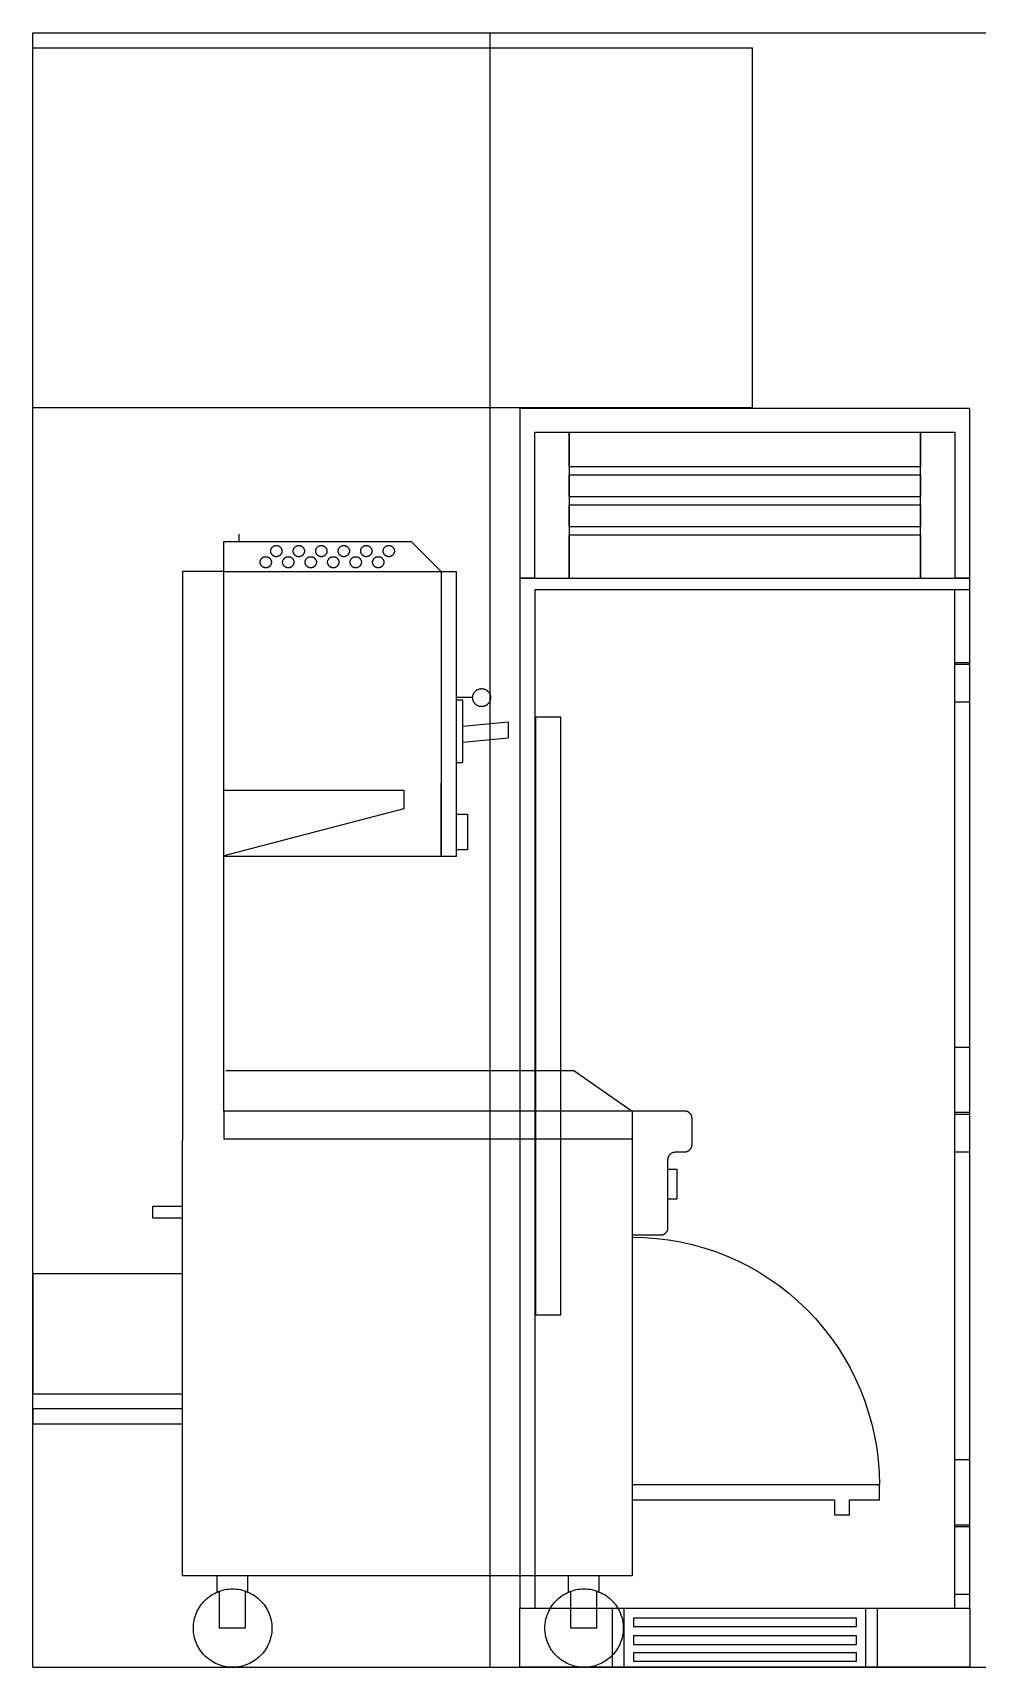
# Model space of a CAD drawing. Header units: inches. Extents: x -538 to 484, y -32 to 459.
# Drawn here: x -243.5 to -180.5, y 200 to 309 of the extents above; entities that cross this region are included whole.
import ezdxf

# ---------------------------------------------------------------- set-up
doc = ezdxf.new("R2010")
doc.units = ezdxf.units.IN
doc.header["$MEASUREMENT"] = 0
for name, color, linetype, lineweight, true_color in [('Clearances ... Hatches', 2, 'Continuous', 25, 0xffff00), ('Equipment ... Freezer', 1, 'Continuous', 25, 0xff0000), ('Equipment ... Range', 1, 'Continuous', 25, 0xff0000), ('hood', 3, 'Continuous', 25, 0x00ff00), ('Room ... Walls', 4, 'Continuous', 25, 0x00ffff)]:
    doc.layers.add(name, color=color, linetype=linetype, lineweight=lineweight, true_color=true_color)

msp = doc.modelspace()

# ---------------------------------------------------------------- linework, layer by layer
at = {"layer": 'Clearances ... Hatches'}
for points in [[(-203.53, 228.69), (-202.71, 228.67), (-201.9, 228.6), (-201.1, 228.5), (-200.3, 228.37), (-199.51, 228.19), (-198.73, 227.97), (-197.97, 227.72), (-197.22, 227.43), (-196.48, 227.1), (-195.76, 226.74), (-195.06, 226.34), (-194.38, 225.91), (-193.72, 225.45), (-193.08, 224.95), (-192.46, 224.42), (-191.87, 223.85), (-191.3, 223.26), (-190.77, 222.64), (-190.27, 222), (-189.81, 221.34), (-189.37, 220.66), (-188.98, 219.96), (-188.62, 219.24), (-188.29, 218.5), (-188, 217.75), (-187.75, 216.98), (-187.53, 216.21), (-187.35, 215.42), (-187.21, 214.62), (-187.11, 213.82), (-187.05, 213), (-187.03, 212.19)], [(-203.52, 211.17), (-190.02, 211.17), (-190.02, 210.17), (-189.02, 210.17), (-189.02, 211.17), (-187.02, 211.17), (-187.02, 212.17), (-203.52, 212.17)]]:
    msp.add_lwpolyline(points, dxfattribs=at)
at = {"layer": 'Equipment ... Freezer'}
for p, q in [((-211, 283.94), (-211, 272.62)), ((-181, 283.94), (-211, 283.94)), ((-181, 272.62), (-181, 283.94)), ((-210, 272.62), (-210, 282.37)), ((-210, 282.37), (-207.71, 282.37)), ((-207.71, 282.37), (-207.71, 272.62)), ((-207.71, 280.07), (-207.71, 282.37)), ((-207.71, 282.37), (-184.29, 282.37)), ((-184.29, 272.62), (-184.29, 282.37)), ((-184.29, 282.37), (-182, 282.37)), ((-184.29, 282.37), (-184.29, 280.07)), ((-182, 282.37), (-182, 272.62)), ((-207.71, 280.07), (-184.29, 280.07)), ((-207.71, 278.07), (-207.71, 279.52)), ((-207.71, 279.52), (-184.29, 279.52)), ((-184.29, 279.52), (-184.29, 278.07)), ((-207.71, 278.07), (-184.29, 278.07)), ((-207.71, 276.07), (-207.71, 277.52)), ((-207.71, 277.52), (-184.29, 277.52)), ((-184.29, 277.52), (-184.29, 276.07)), ((-207.71, 276.07), (-184.29, 276.07)), ((-207.71, 272.62), (-207.71, 275.52)), ((-207.71, 275.52), (-184.29, 275.52)), ((-184.29, 275.52), (-184.29, 272.62)), ((-210, 272.62), (-211, 272.62)), ((-211, 272.62), (-211, 203.94)), ((-211, 272.62), (-210, 272.62)), ((-210, 272.62), (-207.71, 272.62)), ((-207.71, 272.62), (-184.29, 272.62)), ((-184.29, 272.62), (-182, 272.62)), ((-181, 272.62), (-182, 272.62)), ((-182, 272.62), (-181, 272.62)), ((-181, 271.84), (-181, 272.62)), ((-182, 271.84), (-210, 271.84)), ((-210, 271.84), (-210, 203.94)), ((-182, 203.94), (-182, 271.84)), ((-181, 271.84), (-182, 271.84)), ((-181, 267.01), (-181, 271.84)), ((-182, 267.01), (-181, 267.01)), ((-181, 266.86), (-182, 266.86)), ((-181, 266.86), (-181, 267.01)), ((-181, 264.38), (-181, 266.86)), ((-182, 264.38), (-181, 264.38)), ((-181, 241.34), (-181, 264.38)), ((-209.97, 263.39), (-209.97, 223.49)), ((-209.97, 263.39), (-208.28, 263.39)), ((-208.28, 223.49), (-208.28, 263.39)), ((-181, 241.34), (-182, 241.34)), ((-181, 237.01), (-181, 241.34)), ((-182, 237.01), (-181, 237.01)), ((-181, 236.86), (-182, 236.86)), ((-181, 236.86), (-181, 237.01)), ((-181, 234.38), (-181, 236.86)), ((-182, 234.38), (-181, 234.38)), ((-181, 213.84), (-181, 234.38)), ((-208.28, 223.49), (-209.97, 223.49)), ((-181, 213.84), (-182, 213.84)), ((-181, 209.51), (-181, 213.84)), ((-182, 209.51), (-181, 209.51)), ((-181, 209.36), (-182, 209.36)), ((-181, 209.36), (-181, 209.51)), ((-181, 204.88), (-181, 209.36)), ((-211, 203.94), (-210, 203.94)), ((-211, 200), (-211, 203.94)), ((-210, 203.94), (-182, 203.94)), ((-204.83, 200), (-204.83, 203.94)), ((-204.07, 203.94), (-204.07, 200)), ((-187.93, 200), (-187.93, 203.94)), ((-187.17, 203.94), (-187.17, 200)), ((-182, 204.88), (-181, 204.88)), ((-182, 203.94), (-181, 203.94)), ((-181, 203.94), (-181, 204.88)), ((-181, 203.94), (-181, 200)), ((-203.44, 203.28), (-203.44, 202.72)), ((-188.56, 203.28), (-203.44, 203.28)), ((-188.56, 202.72), (-188.56, 203.28)), ((-203.44, 202.72), (-188.56, 202.72)), ((-203.44, 202.09), (-203.44, 201.53)), ((-188.56, 202.09), (-203.44, 202.09)), ((-188.56, 201.53), (-188.56, 202.09)), ((-203.44, 201.53), (-188.56, 201.53)), ((-203.44, 200.97), (-203.44, 200.41)), ((-188.56, 200.97), (-203.44, 200.97)), ((-188.56, 200.41), (-188.56, 200.97)), ((-204.83, 200), (-211, 200)), ((-204.07, 200), (-204.83, 200)), ((-187.93, 200), (-204.07, 200)), ((-203.44, 200.41), (-188.56, 200.41)), ((-187.17, 200), (-187.93, 200)), ((-181, 200), (-187.17, 200))]:
    msp.add_line(p, q, dxfattribs=at)
at = {"layer": 'Equipment ... Range'}
for points in [[(-230.75, 273.07), (-215.25, 273.07), (-215.25, 254.07), (-230.75, 254.07), (-230.75, 275.07), (-218.25, 275.07), (-216.25, 273.07), (-216.25, 254.07), (-216.25, 258.96)], [(-229.75, 275.57), (-229.75, 275.07)], [(-230.75, 237.09), (-230.75, 273.07), (-233.5, 273.07), (-233.5, 235.13)], [(-214.16, 264.66), (-215.25, 264.66)], [(-215.25, 260.33), (-214.82, 260.33), (-214.82, 264.49), (-215.25, 264.49)], [(-214.82, 262.76), (-211.79, 263.04), (-211.79, 261.95), (-214.82, 261.67)], [(-230.75, 258.5), (-218.75, 258.5), (-218.75, 257.25), (-230.75, 254.12)], [(-215.25, 256.88), (-214.5, 256.88), (-214.5, 254.52), (-215.25, 254.52)], [(-230.62, 239.8), (-207.4, 239.8), (-203.53, 237.09)], [(-203.52, 237.09), (-203.52, 206.1), (-233.5, 206.1), (-233.5, 235.14)], [(-203.52, 228.83), (-201.63, 228.83), (-201.6, 228.83), (-201.57, 228.83), (-201.55, 228.83), (-201.52, 228.84), (-201.5, 228.84), (-201.48, 228.85), (-201.45, 228.86), (-201.43, 228.86), (-201.41, 228.87), (-201.39, 228.89), (-201.37, 228.9), (-201.35, 228.91), (-201.33, 228.92), (-201.31, 228.94), (-201.29, 228.95), (-201.27, 228.97), (-201.25, 228.99), (-201.24, 229.01), (-201.22, 229.03), (-201.21, 229.05), (-201.2, 229.07), (-201.19, 229.09), (-201.17, 229.11), (-201.16, 229.13), (-201.16, 229.15), (-201.15, 229.18), (-201.14, 229.2), (-201.14, 229.22), (-201.13, 229.25), (-201.13, 229.27), (-201.13, 229.3), (-201.13, 229.33), (-201.13, 233.87), (-201.12, 233.89), (-201.12, 233.92), (-201.12, 233.94), (-201.12, 233.97), (-201.11, 233.99), (-201.1, 234.01), (-201.1, 234.04), (-201.09, 234.06), (-201.08, 234.08), (-201.07, 234.1), (-201.05, 234.12), (-201.04, 234.14), (-201.03, 234.16), (-201.01, 234.18), (-201, 234.2), (-200.98, 234.22), (-200.96, 234.24), (-200.94, 234.25), (-200.92, 234.27), (-200.9, 234.28), (-200.88, 234.3), (-200.86, 234.31), (-200.84, 234.32), (-200.82, 234.33), (-200.79, 234.34), (-200.77, 234.35), (-200.75, 234.35), (-200.72, 234.36), (-200.7, 234.36), (-200.67, 234.36), (-200.65, 234.37), (-200.63, 234.37), (-200.02, 234.37), (-200, 234.37), (-199.97, 234.37), (-199.95, 234.37), (-199.93, 234.38), (-199.9, 234.38), (-199.88, 234.39), (-199.85, 234.4), (-199.83, 234.41), (-199.81, 234.42), (-199.79, 234.43), (-199.77, 234.44), (-199.75, 234.45), (-199.73, 234.47), (-199.71, 234.48), (-199.69, 234.5), (-199.67, 234.51), (-199.65, 234.53), (-199.64, 234.55), (-199.62, 234.57), (-199.61, 234.59), (-199.59, 234.61), (-199.58, 234.63), (-199.57, 234.65), (-199.56, 234.68), (-199.55, 234.7), (-199.55, 234.72), (-199.54, 234.75), (-199.53, 234.77), (-199.53, 234.79), (-199.53, 234.82), (-199.52, 234.84), (-199.52, 234.87), (-199.52, 236.59), (-199.52, 236.62), (-199.53, 236.64), (-199.53, 236.67), (-199.53, 236.69), (-199.54, 236.72), (-199.55, 236.74), (-199.55, 236.76), (-199.56, 236.78), (-199.57, 236.81), (-199.58, 236.83), (-199.59, 236.85), (-199.61, 236.87), (-199.62, 236.89), (-199.64, 236.91), (-199.65, 236.93), (-199.67, 236.95), (-199.69, 236.96), (-199.71, 236.98), (-199.73, 237), (-199.75, 237.01), (-199.77, 237.02), (-199.79, 237.03), (-199.81, 237.05), (-199.83, 237.06), (-199.85, 237.06), (-199.88, 237.07), (-199.9, 237.08), (-199.93, 237.08), (-199.95, 237.09), (-199.97, 237.09), (-200, 237.09), (-200.02, 237.09), (-230.75, 237.09), (-230.75, 235.24), (-203.52, 235.24)], [(-201.13, 233.22), (-200.54, 233.22)], [(-200.54, 233.22), (-200.54, 231.22)], [(-200.54, 231.22), (-201.13, 231.22)], [(-233.5, 230.72), (-235.5, 230.72), (-235.5, 229.97), (-233.5, 229.97)], [(-233.5, 226.23), (-243.5, 226.23), (-243.5, 218.23), (-233.5, 218.23)], [(-233.5, 217.23), (-243.5, 217.23), (-243.5, 216.23), (-233.5, 216.23)], [(-229.18, 206.1), (-229.18, 205.04), (-229.33, 205.04), (-229.33, 202.6), (-231.05, 202.6), (-231.05, 205.04), (-231.2, 205.04), (-231.2, 206.1)], [(-205.74, 206.1), (-205.74, 205.04), (-205.89, 205.04), (-205.89, 202.6), (-207.61, 202.6), (-207.61, 205.04), (-207.76, 205.04), (-207.76, 206.1)]]:
    msp.add_lwpolyline(points, dxfattribs=at)
for points in [[(-227.62, 274.43), (-227.62, 274.45), (-227.62, 274.47), (-227.62, 274.49), (-227.62, 274.51), (-227.61, 274.53), (-227.61, 274.54), (-227.6, 274.56), (-227.59, 274.58), (-227.59, 274.6), (-227.58, 274.61), (-227.57, 274.63), (-227.56, 274.64), (-227.55, 274.66), (-227.54, 274.67), (-227.53, 274.68), (-227.51, 274.7), (-227.5, 274.71), (-227.49, 274.72), (-227.47, 274.73), (-227.46, 274.74), (-227.44, 274.75), (-227.43, 274.76), (-227.41, 274.77), (-227.4, 274.78), (-227.38, 274.78), (-227.36, 274.79), (-227.34, 274.8), (-227.33, 274.8), (-227.31, 274.8), (-227.29, 274.81), (-227.27, 274.81), (-227.25, 274.81), (-227.23, 274.81), (-227.21, 274.81), (-227.19, 274.8), (-227.18, 274.8), (-227.16, 274.8), (-227.14, 274.79), (-227.12, 274.78), (-227.11, 274.78), (-227.09, 274.77), (-227.07, 274.76), (-227.06, 274.75), (-227.04, 274.74), (-227.03, 274.73), (-227.01, 274.72), (-227, 274.71), (-226.99, 274.7), (-226.97, 274.68), (-226.96, 274.67), (-226.95, 274.66), (-226.94, 274.64), (-226.93, 274.63), (-226.92, 274.61), (-226.91, 274.6), (-226.91, 274.58), (-226.9, 274.56), (-226.89, 274.54), (-226.89, 274.53), (-226.88, 274.51), (-226.88, 274.49), (-226.88, 274.47), (-226.88, 274.45), (-226.88, 274.43), (-226.88, 274.41), (-226.88, 274.4), (-226.88, 274.38), (-226.88, 274.36), (-226.89, 274.34), (-226.89, 274.32), (-226.9, 274.31), (-226.91, 274.29), (-226.91, 274.27), (-226.92, 274.26), (-226.93, 274.24), (-226.94, 274.23), (-226.95, 274.21), (-226.96, 274.2), (-226.97, 274.18), (-226.99, 274.17), (-227, 274.16), (-227.01, 274.15), (-227.03, 274.14), (-227.04, 274.12), (-227.06, 274.12), (-227.07, 274.11), (-227.09, 274.1), (-227.11, 274.09), (-227.12, 274.08), (-227.14, 274.08), (-227.16, 274.07), (-227.18, 274.07), (-227.19, 274.07), (-227.21, 274.06), (-227.23, 274.06), (-227.25, 274.06), (-227.27, 274.06), (-227.29, 274.06), (-227.31, 274.07), (-227.33, 274.07), (-227.34, 274.07), (-227.36, 274.08), (-227.38, 274.08), (-227.4, 274.09), (-227.41, 274.1), (-227.43, 274.11), (-227.44, 274.12), (-227.46, 274.12), (-227.47, 274.14), (-227.49, 274.15), (-227.5, 274.16), (-227.51, 274.17), (-227.53, 274.18), (-227.54, 274.2), (-227.55, 274.21), (-227.56, 274.23), (-227.57, 274.24), (-227.58, 274.26), (-227.59, 274.27), (-227.59, 274.29), (-227.6, 274.31), (-227.61, 274.32), (-227.61, 274.34), (-227.62, 274.36), (-227.62, 274.38), (-227.62, 274.4), (-227.62, 274.41)], [(-226.12, 274.43), (-226.12, 274.45), (-226.12, 274.47), (-226.12, 274.49), (-226.12, 274.51), (-226.11, 274.53), (-226.11, 274.54), (-226.1, 274.56), (-226.09, 274.58), (-226.09, 274.6), (-226.08, 274.61), (-226.07, 274.63), (-226.06, 274.64), (-226.05, 274.66), (-226.04, 274.67), (-226.03, 274.68), (-226.01, 274.7), (-226, 274.71), (-225.99, 274.72), (-225.97, 274.73), (-225.96, 274.74), (-225.94, 274.75), (-225.93, 274.76), (-225.91, 274.77), (-225.9, 274.78), (-225.88, 274.78), (-225.86, 274.79), (-225.84, 274.8), (-225.83, 274.8), (-225.81, 274.8), (-225.79, 274.81), (-225.77, 274.81), (-225.75, 274.81), (-225.73, 274.81), (-225.71, 274.81), (-225.69, 274.8), (-225.68, 274.8), (-225.66, 274.8), (-225.64, 274.79), (-225.62, 274.78), (-225.61, 274.78), (-225.59, 274.77), (-225.57, 274.76), (-225.56, 274.75), (-225.54, 274.74), (-225.53, 274.73), (-225.51, 274.72), (-225.5, 274.71), (-225.49, 274.7), (-225.47, 274.68), (-225.46, 274.67), (-225.45, 274.66), (-225.44, 274.64), (-225.43, 274.63), (-225.42, 274.61), (-225.41, 274.6), (-225.41, 274.58), (-225.4, 274.56), (-225.39, 274.54), (-225.39, 274.53), (-225.38, 274.51), (-225.38, 274.49), (-225.38, 274.47), (-225.38, 274.45), (-225.38, 274.43), (-225.38, 274.41), (-225.38, 274.4), (-225.38, 274.38), (-225.38, 274.36), (-225.39, 274.34), (-225.39, 274.32), (-225.4, 274.31), (-225.41, 274.29), (-225.41, 274.27), (-225.42, 274.26), (-225.43, 274.24), (-225.44, 274.23), (-225.45, 274.21), (-225.46, 274.2), (-225.47, 274.18), (-225.49, 274.17), (-225.5, 274.16), (-225.51, 274.15), (-225.53, 274.14), (-225.54, 274.12), (-225.56, 274.12), (-225.57, 274.11), (-225.59, 274.1), (-225.61, 274.09), (-225.62, 274.08), (-225.64, 274.08), (-225.66, 274.07), (-225.68, 274.07), (-225.69, 274.07), (-225.71, 274.06), (-225.73, 274.06), (-225.75, 274.06), (-225.77, 274.06), (-225.79, 274.06), (-225.81, 274.07), (-225.83, 274.07), (-225.84, 274.07), (-225.86, 274.08), (-225.88, 274.08), (-225.9, 274.09), (-225.91, 274.1), (-225.93, 274.11), (-225.94, 274.12), (-225.96, 274.12), (-225.97, 274.14), (-225.99, 274.15), (-226, 274.16), (-226.01, 274.17), (-226.03, 274.18), (-226.04, 274.2), (-226.05, 274.21), (-226.06, 274.23), (-226.07, 274.24), (-226.08, 274.26), (-226.09, 274.27), (-226.09, 274.29), (-226.1, 274.31), (-226.11, 274.32), (-226.11, 274.34), (-226.12, 274.36), (-226.12, 274.38), (-226.12, 274.4), (-226.12, 274.41)], [(-224.62, 274.43), (-224.62, 274.45), (-224.62, 274.47), (-224.62, 274.49), (-224.62, 274.51), (-224.61, 274.53), (-224.61, 274.54), (-224.6, 274.56), (-224.59, 274.58), (-224.59, 274.6), (-224.58, 274.61), (-224.57, 274.63), (-224.56, 274.64), (-224.55, 274.66), (-224.54, 274.67), (-224.53, 274.68), (-224.51, 274.7), (-224.5, 274.71), (-224.49, 274.72), (-224.47, 274.73), (-224.46, 274.74), (-224.44, 274.75), (-224.43, 274.76), (-224.41, 274.77), (-224.4, 274.78), (-224.38, 274.78), (-224.36, 274.79), (-224.34, 274.8), (-224.33, 274.8), (-224.31, 274.8), (-224.29, 274.81), (-224.27, 274.81), (-224.25, 274.81), (-224.23, 274.81), (-224.21, 274.81), (-224.19, 274.8), (-224.18, 274.8), (-224.16, 274.8), (-224.14, 274.79), (-224.12, 274.78), (-224.11, 274.78), (-224.09, 274.77), (-224.07, 274.76), (-224.06, 274.75), (-224.04, 274.74), (-224.03, 274.73), (-224.01, 274.72), (-224, 274.71), (-223.99, 274.7), (-223.97, 274.68), (-223.96, 274.67), (-223.95, 274.66), (-223.94, 274.64), (-223.93, 274.63), (-223.92, 274.61), (-223.91, 274.6), (-223.91, 274.58), (-223.9, 274.56), (-223.89, 274.54), (-223.89, 274.53), (-223.88, 274.51), (-223.88, 274.49), (-223.88, 274.47), (-223.88, 274.45), (-223.88, 274.43), (-223.88, 274.41), (-223.88, 274.4), (-223.88, 274.38), (-223.88, 274.36), (-223.89, 274.34), (-223.89, 274.32), (-223.9, 274.31), (-223.91, 274.29), (-223.91, 274.27), (-223.92, 274.26), (-223.93, 274.24), (-223.94, 274.23), (-223.95, 274.21), (-223.96, 274.2), (-223.97, 274.18), (-223.99, 274.17), (-224, 274.16), (-224.01, 274.15), (-224.03, 274.14), (-224.04, 274.12), (-224.06, 274.12), (-224.07, 274.11), (-224.09, 274.1), (-224.11, 274.09), (-224.12, 274.08), (-224.14, 274.08), (-224.16, 274.07), (-224.18, 274.07), (-224.19, 274.07), (-224.21, 274.06), (-224.23, 274.06), (-224.25, 274.06), (-224.27, 274.06), (-224.29, 274.06), (-224.31, 274.07), (-224.33, 274.07), (-224.34, 274.07), (-224.36, 274.08), (-224.38, 274.08), (-224.4, 274.09), (-224.41, 274.1), (-224.43, 274.11), (-224.44, 274.12), (-224.46, 274.12), (-224.47, 274.14), (-224.49, 274.15), (-224.5, 274.16), (-224.51, 274.17), (-224.53, 274.18), (-224.54, 274.2), (-224.55, 274.21), (-224.56, 274.23), (-224.57, 274.24), (-224.58, 274.26), (-224.59, 274.27), (-224.59, 274.29), (-224.6, 274.31), (-224.61, 274.32), (-224.61, 274.34), (-224.62, 274.36), (-224.62, 274.38), (-224.62, 274.4), (-224.62, 274.41)], [(-223.12, 274.43), (-223.12, 274.45), (-223.12, 274.47), (-223.12, 274.49), (-223.12, 274.51), (-223.11, 274.53), (-223.11, 274.54), (-223.1, 274.56), (-223.09, 274.58), (-223.09, 274.6), (-223.08, 274.61), (-223.07, 274.63), (-223.06, 274.64), (-223.05, 274.66), (-223.04, 274.67), (-223.03, 274.68), (-223.01, 274.7), (-223, 274.71), (-222.99, 274.72), (-222.97, 274.73), (-222.96, 274.74), (-222.94, 274.75), (-222.93, 274.76), (-222.91, 274.77), (-222.9, 274.78), (-222.88, 274.78), (-222.86, 274.79), (-222.84, 274.8), (-222.83, 274.8), (-222.81, 274.8), (-222.79, 274.81), (-222.77, 274.81), (-222.75, 274.81), (-222.73, 274.81), (-222.71, 274.81), (-222.69, 274.8), (-222.68, 274.8), (-222.66, 274.8), (-222.64, 274.79), (-222.62, 274.78), (-222.61, 274.78), (-222.59, 274.77), (-222.57, 274.76), (-222.56, 274.75), (-222.54, 274.74), (-222.53, 274.73), (-222.51, 274.72), (-222.5, 274.71), (-222.49, 274.7), (-222.47, 274.68), (-222.46, 274.67), (-222.45, 274.66), (-222.44, 274.64), (-222.43, 274.63), (-222.42, 274.61), (-222.41, 274.6), (-222.41, 274.58), (-222.4, 274.56), (-222.39, 274.54), (-222.39, 274.53), (-222.38, 274.51), (-222.38, 274.49), (-222.38, 274.47), (-222.38, 274.45), (-222.38, 274.43), (-222.38, 274.41), (-222.38, 274.4), (-222.38, 274.38), (-222.38, 274.36), (-222.39, 274.34), (-222.39, 274.32), (-222.4, 274.31), (-222.41, 274.29), (-222.41, 274.27), (-222.42, 274.26), (-222.43, 274.24), (-222.44, 274.23), (-222.45, 274.21), (-222.46, 274.2), (-222.47, 274.18), (-222.49, 274.17), (-222.5, 274.16), (-222.51, 274.15), (-222.53, 274.14), (-222.54, 274.12), (-222.56, 274.12), (-222.57, 274.11), (-222.59, 274.1), (-222.61, 274.09), (-222.62, 274.08), (-222.64, 274.08), (-222.66, 274.07), (-222.68, 274.07), (-222.69, 274.07), (-222.71, 274.06), (-222.73, 274.06), (-222.75, 274.06), (-222.77, 274.06), (-222.79, 274.06), (-222.81, 274.07), (-222.83, 274.07), (-222.84, 274.07), (-222.86, 274.08), (-222.88, 274.08), (-222.9, 274.09), (-222.91, 274.1), (-222.93, 274.11), (-222.94, 274.12), (-222.96, 274.12), (-222.97, 274.14), (-222.99, 274.15), (-223, 274.16), (-223.01, 274.17), (-223.03, 274.18), (-223.04, 274.2), (-223.05, 274.21), (-223.06, 274.23), (-223.07, 274.24), (-223.08, 274.26), (-223.09, 274.27), (-223.09, 274.29), (-223.1, 274.31), (-223.11, 274.32), (-223.11, 274.34), (-223.12, 274.36), (-223.12, 274.38), (-223.12, 274.4), (-223.12, 274.41)], [(-221.62, 274.43), (-221.62, 274.45), (-221.62, 274.47), (-221.62, 274.49), (-221.62, 274.51), (-221.61, 274.53), (-221.61, 274.54), (-221.6, 274.56), (-221.59, 274.58), (-221.59, 274.6), (-221.58, 274.61), (-221.57, 274.63), (-221.56, 274.64), (-221.55, 274.66), (-221.54, 274.67), (-221.53, 274.68), (-221.51, 274.7), (-221.5, 274.71), (-221.49, 274.72), (-221.47, 274.73), (-221.46, 274.74), (-221.44, 274.75), (-221.43, 274.76), (-221.41, 274.77), (-221.4, 274.78), (-221.38, 274.78), (-221.36, 274.79), (-221.34, 274.8), (-221.33, 274.8), (-221.31, 274.8), (-221.29, 274.81), (-221.27, 274.81), (-221.25, 274.81), (-221.23, 274.81), (-221.21, 274.81), (-221.19, 274.8), (-221.18, 274.8), (-221.16, 274.8), (-221.14, 274.79), (-221.12, 274.78), (-221.11, 274.78), (-221.09, 274.77), (-221.07, 274.76), (-221.06, 274.75), (-221.04, 274.74), (-221.03, 274.73), (-221.01, 274.72), (-221, 274.71), (-220.99, 274.7), (-220.97, 274.68), (-220.96, 274.67), (-220.95, 274.66), (-220.94, 274.64), (-220.93, 274.63), (-220.92, 274.61), (-220.91, 274.6), (-220.91, 274.58), (-220.9, 274.56), (-220.89, 274.54), (-220.89, 274.53), (-220.88, 274.51), (-220.88, 274.49), (-220.88, 274.47), (-220.88, 274.45), (-220.88, 274.43), (-220.88, 274.41), (-220.88, 274.4), (-220.88, 274.38), (-220.88, 274.36), (-220.89, 274.34), (-220.89, 274.32), (-220.9, 274.31), (-220.91, 274.29), (-220.91, 274.27), (-220.92, 274.26), (-220.93, 274.24), (-220.94, 274.23), (-220.95, 274.21), (-220.96, 274.2), (-220.97, 274.18), (-220.99, 274.17), (-221, 274.16), (-221.01, 274.15), (-221.03, 274.14), (-221.04, 274.12), (-221.06, 274.12), (-221.07, 274.11), (-221.09, 274.1), (-221.11, 274.09), (-221.12, 274.08), (-221.14, 274.08), (-221.16, 274.07), (-221.18, 274.07), (-221.19, 274.07), (-221.21, 274.06), (-221.23, 274.06), (-221.25, 274.06), (-221.27, 274.06), (-221.29, 274.06), (-221.31, 274.07), (-221.33, 274.07), (-221.34, 274.07), (-221.36, 274.08), (-221.38, 274.08), (-221.4, 274.09), (-221.41, 274.1), (-221.43, 274.11), (-221.44, 274.12), (-221.46, 274.12), (-221.47, 274.14), (-221.49, 274.15), (-221.5, 274.16), (-221.51, 274.17), (-221.53, 274.18), (-221.54, 274.2), (-221.55, 274.21), (-221.56, 274.23), (-221.57, 274.24), (-221.58, 274.26), (-221.59, 274.27), (-221.59, 274.29), (-221.6, 274.31), (-221.61, 274.32), (-221.61, 274.34), (-221.62, 274.36), (-221.62, 274.38), (-221.62, 274.4), (-221.62, 274.41)], [(-220.12, 274.43), (-220.12, 274.45), (-220.12, 274.47), (-220.12, 274.49), (-220.12, 274.51), (-220.11, 274.53), (-220.11, 274.54), (-220.1, 274.56), (-220.09, 274.58), (-220.09, 274.6), (-220.08, 274.61), (-220.07, 274.63), (-220.06, 274.64), (-220.05, 274.66), (-220.04, 274.67), (-220.03, 274.68), (-220.01, 274.7), (-220, 274.71), (-219.99, 274.72), (-219.97, 274.73), (-219.96, 274.74), (-219.94, 274.75), (-219.93, 274.76), (-219.91, 274.77), (-219.9, 274.78), (-219.88, 274.78), (-219.86, 274.79), (-219.84, 274.8), (-219.83, 274.8), (-219.81, 274.8), (-219.79, 274.81), (-219.77, 274.81), (-219.75, 274.81), (-219.73, 274.81), (-219.71, 274.81), (-219.69, 274.8), (-219.68, 274.8), (-219.66, 274.8), (-219.64, 274.79), (-219.62, 274.78), (-219.61, 274.78), (-219.59, 274.77), (-219.57, 274.76), (-219.56, 274.75), (-219.54, 274.74), (-219.53, 274.73), (-219.51, 274.72), (-219.5, 274.71), (-219.49, 274.7), (-219.47, 274.68), (-219.46, 274.67), (-219.45, 274.66), (-219.44, 274.64), (-219.43, 274.63), (-219.42, 274.61), (-219.41, 274.6), (-219.41, 274.58), (-219.4, 274.56), (-219.39, 274.54), (-219.39, 274.53), (-219.38, 274.51), (-219.38, 274.49), (-219.38, 274.47), (-219.38, 274.45), (-219.38, 274.43), (-219.38, 274.41), (-219.38, 274.4), (-219.38, 274.38), (-219.38, 274.36), (-219.39, 274.34), (-219.39, 274.32), (-219.4, 274.31), (-219.41, 274.29), (-219.41, 274.27), (-219.42, 274.26), (-219.43, 274.24), (-219.44, 274.23), (-219.45, 274.21), (-219.46, 274.2), (-219.47, 274.18), (-219.49, 274.17), (-219.5, 274.16), (-219.51, 274.15), (-219.53, 274.14), (-219.54, 274.12), (-219.56, 274.12), (-219.57, 274.11), (-219.59, 274.1), (-219.61, 274.09), (-219.62, 274.08), (-219.64, 274.08), (-219.66, 274.07), (-219.68, 274.07), (-219.69, 274.07), (-219.71, 274.06), (-219.73, 274.06), (-219.75, 274.06), (-219.77, 274.06), (-219.79, 274.06), (-219.81, 274.07), (-219.83, 274.07), (-219.84, 274.07), (-219.86, 274.08), (-219.88, 274.08), (-219.9, 274.09), (-219.91, 274.1), (-219.93, 274.11), (-219.94, 274.12), (-219.96, 274.12), (-219.97, 274.14), (-219.99, 274.15), (-220, 274.16), (-220.01, 274.17), (-220.03, 274.18), (-220.04, 274.2), (-220.05, 274.21), (-220.06, 274.23), (-220.07, 274.24), (-220.08, 274.26), (-220.09, 274.27), (-220.09, 274.29), (-220.1, 274.31), (-220.11, 274.32), (-220.11, 274.34), (-220.12, 274.36), (-220.12, 274.38), (-220.12, 274.4), (-220.12, 274.41)], [(-228.33, 273.69), (-228.33, 273.71), (-228.33, 273.73), (-228.32, 273.75), (-228.32, 273.76), (-228.32, 273.78), (-228.31, 273.8), (-228.31, 273.82), (-228.3, 273.83), (-228.29, 273.85), (-228.28, 273.87), (-228.27, 273.88), (-228.26, 273.9), (-228.25, 273.91), (-228.24, 273.93), (-228.23, 273.94), (-228.22, 273.95), (-228.21, 273.96), (-228.19, 273.98), (-228.18, 273.99), (-228.16, 274), (-228.15, 274.01), (-228.13, 274.02), (-228.12, 274.02), (-228.1, 274.03), (-228.08, 274.04), (-228.07, 274.04), (-228.05, 274.05), (-228.03, 274.05), (-228.01, 274.06), (-227.99, 274.06), (-227.97, 274.06), (-227.95, 274.06), (-227.94, 274.06), (-227.92, 274.06), (-227.9, 274.06), (-227.88, 274.05), (-227.86, 274.05), (-227.84, 274.04), (-227.83, 274.04), (-227.81, 274.03), (-227.79, 274.02), (-227.78, 274.02), (-227.76, 274.01), (-227.75, 274), (-227.73, 273.99), (-227.72, 273.98), (-227.7, 273.96), (-227.69, 273.95), (-227.68, 273.94), (-227.67, 273.93), (-227.66, 273.91), (-227.65, 273.9), (-227.64, 273.88), (-227.63, 273.87), (-227.62, 273.85), (-227.61, 273.83), (-227.6, 273.82), (-227.6, 273.8), (-227.59, 273.78), (-227.59, 273.76), (-227.59, 273.75), (-227.58, 273.73), (-227.58, 273.71), (-227.58, 273.69), (-227.58, 273.67), (-227.58, 273.65), (-227.59, 273.63), (-227.59, 273.61), (-227.59, 273.6), (-227.6, 273.58), (-227.6, 273.56), (-227.61, 273.54), (-227.62, 273.53), (-227.63, 273.51), (-227.64, 273.5), (-227.65, 273.48), (-227.66, 273.47), (-227.67, 273.45), (-227.68, 273.44), (-227.69, 273.42), (-227.7, 273.41), (-227.72, 273.4), (-227.73, 273.39), (-227.75, 273.38), (-227.76, 273.37), (-227.78, 273.36), (-227.79, 273.35), (-227.81, 273.34), (-227.83, 273.34), (-227.84, 273.33), (-227.86, 273.33), (-227.88, 273.32), (-227.9, 273.32), (-227.92, 273.32), (-227.94, 273.32), (-227.95, 273.32), (-227.97, 273.32), (-227.99, 273.32), (-228.01, 273.32), (-228.03, 273.32), (-228.05, 273.33), (-228.07, 273.33), (-228.08, 273.34), (-228.1, 273.34), (-228.12, 273.35), (-228.13, 273.36), (-228.15, 273.37), (-228.16, 273.38), (-228.18, 273.39), (-228.19, 273.4), (-228.21, 273.41), (-228.22, 273.42), (-228.23, 273.44), (-228.24, 273.45), (-228.25, 273.47), (-228.26, 273.48), (-228.27, 273.5), (-228.28, 273.51), (-228.29, 273.53), (-228.3, 273.54), (-228.31, 273.56), (-228.31, 273.58), (-228.32, 273.6), (-228.32, 273.61), (-228.32, 273.63), (-228.33, 273.65), (-228.33, 273.67)], [(-226.83, 273.69), (-226.83, 273.71), (-226.83, 273.73), (-226.82, 273.75), (-226.82, 273.76), (-226.82, 273.78), (-226.81, 273.8), (-226.81, 273.82), (-226.8, 273.83), (-226.79, 273.85), (-226.78, 273.87), (-226.77, 273.88), (-226.76, 273.9), (-226.75, 273.91), (-226.74, 273.93), (-226.73, 273.94), (-226.72, 273.95), (-226.71, 273.96), (-226.69, 273.98), (-226.68, 273.99), (-226.66, 274), (-226.65, 274.01), (-226.63, 274.02), (-226.62, 274.02), (-226.6, 274.03), (-226.58, 274.04), (-226.57, 274.04), (-226.55, 274.05), (-226.53, 274.05), (-226.51, 274.06), (-226.49, 274.06), (-226.47, 274.06), (-226.45, 274.06), (-226.44, 274.06), (-226.42, 274.06), (-226.4, 274.06), (-226.38, 274.05), (-226.36, 274.05), (-226.34, 274.04), (-226.33, 274.04), (-226.31, 274.03), (-226.29, 274.02), (-226.28, 274.02), (-226.26, 274.01), (-226.25, 274), (-226.23, 273.99), (-226.22, 273.98), (-226.2, 273.96), (-226.19, 273.95), (-226.18, 273.94), (-226.17, 273.93), (-226.16, 273.91), (-226.15, 273.9), (-226.14, 273.88), (-226.13, 273.87), (-226.12, 273.85), (-226.11, 273.83), (-226.1, 273.82), (-226.1, 273.8), (-226.09, 273.78), (-226.09, 273.76), (-226.09, 273.75), (-226.08, 273.73), (-226.08, 273.71), (-226.08, 273.69), (-226.08, 273.67), (-226.08, 273.65), (-226.09, 273.63), (-226.09, 273.61), (-226.09, 273.6), (-226.1, 273.58), (-226.1, 273.56), (-226.11, 273.54), (-226.12, 273.53), (-226.13, 273.51), (-226.14, 273.5), (-226.15, 273.48), (-226.16, 273.47), (-226.17, 273.45), (-226.18, 273.44), (-226.19, 273.42), (-226.2, 273.41), (-226.22, 273.4), (-226.23, 273.39), (-226.25, 273.38), (-226.26, 273.37), (-226.28, 273.36), (-226.29, 273.35), (-226.31, 273.34), (-226.33, 273.34), (-226.34, 273.33), (-226.36, 273.33), (-226.38, 273.32), (-226.4, 273.32), (-226.42, 273.32), (-226.44, 273.32), (-226.45, 273.32), (-226.47, 273.32), (-226.49, 273.32), (-226.51, 273.32), (-226.53, 273.32), (-226.55, 273.33), (-226.57, 273.33), (-226.58, 273.34), (-226.6, 273.34), (-226.62, 273.35), (-226.63, 273.36), (-226.65, 273.37), (-226.66, 273.38), (-226.68, 273.39), (-226.69, 273.4), (-226.71, 273.41), (-226.72, 273.42), (-226.73, 273.44), (-226.74, 273.45), (-226.75, 273.47), (-226.76, 273.48), (-226.77, 273.5), (-226.78, 273.51), (-226.79, 273.53), (-226.8, 273.54), (-226.81, 273.56), (-226.81, 273.58), (-226.82, 273.6), (-226.82, 273.61), (-226.82, 273.63), (-226.83, 273.65), (-226.83, 273.67)], [(-225.33, 273.69), (-225.33, 273.71), (-225.33, 273.73), (-225.32, 273.75), (-225.32, 273.76), (-225.32, 273.78), (-225.31, 273.8), (-225.31, 273.82), (-225.3, 273.83), (-225.29, 273.85), (-225.28, 273.87), (-225.27, 273.88), (-225.26, 273.9), (-225.25, 273.91), (-225.24, 273.93), (-225.23, 273.94), (-225.22, 273.95), (-225.21, 273.96), (-225.19, 273.98), (-225.18, 273.99), (-225.16, 274), (-225.15, 274.01), (-225.13, 274.02), (-225.12, 274.02), (-225.1, 274.03), (-225.08, 274.04), (-225.07, 274.04), (-225.05, 274.05), (-225.03, 274.05), (-225.01, 274.06), (-224.99, 274.06), (-224.97, 274.06), (-224.95, 274.06), (-224.94, 274.06), (-224.92, 274.06), (-224.9, 274.06), (-224.88, 274.05), (-224.86, 274.05), (-224.84, 274.04), (-224.83, 274.04), (-224.81, 274.03), (-224.79, 274.02), (-224.78, 274.02), (-224.76, 274.01), (-224.75, 274), (-224.73, 273.99), (-224.72, 273.98), (-224.7, 273.96), (-224.69, 273.95), (-224.68, 273.94), (-224.67, 273.93), (-224.66, 273.91), (-224.65, 273.9), (-224.64, 273.88), (-224.63, 273.87), (-224.62, 273.85), (-224.61, 273.83), (-224.6, 273.82), (-224.6, 273.8), (-224.59, 273.78), (-224.59, 273.76), (-224.59, 273.75), (-224.58, 273.73), (-224.58, 273.71), (-224.58, 273.69), (-224.58, 273.67), (-224.58, 273.65), (-224.59, 273.63), (-224.59, 273.61), (-224.59, 273.6), (-224.6, 273.58), (-224.6, 273.56), (-224.61, 273.54), (-224.62, 273.53), (-224.63, 273.51), (-224.64, 273.5), (-224.65, 273.48), (-224.66, 273.47), (-224.67, 273.45), (-224.68, 273.44), (-224.69, 273.42), (-224.7, 273.41), (-224.72, 273.4), (-224.73, 273.39), (-224.75, 273.38), (-224.76, 273.37), (-224.78, 273.36), (-224.79, 273.35), (-224.81, 273.34), (-224.83, 273.34), (-224.84, 273.33), (-224.86, 273.33), (-224.88, 273.32), (-224.9, 273.32), (-224.92, 273.32), (-224.94, 273.32), (-224.95, 273.32), (-224.97, 273.32), (-224.99, 273.32), (-225.01, 273.32), (-225.03, 273.32), (-225.05, 273.33), (-225.07, 273.33), (-225.08, 273.34), (-225.1, 273.34), (-225.12, 273.35), (-225.13, 273.36), (-225.15, 273.37), (-225.16, 273.38), (-225.18, 273.39), (-225.19, 273.4), (-225.21, 273.41), (-225.22, 273.42), (-225.23, 273.44), (-225.24, 273.45), (-225.25, 273.47), (-225.26, 273.48), (-225.27, 273.5), (-225.28, 273.51), (-225.29, 273.53), (-225.3, 273.54), (-225.31, 273.56), (-225.31, 273.58), (-225.32, 273.6), (-225.32, 273.61), (-225.32, 273.63), (-225.33, 273.65), (-225.33, 273.67)], [(-223.83, 273.69), (-223.83, 273.71), (-223.83, 273.73), (-223.82, 273.75), (-223.82, 273.76), (-223.82, 273.78), (-223.81, 273.8), (-223.81, 273.82), (-223.8, 273.83), (-223.79, 273.85), (-223.78, 273.87), (-223.77, 273.88), (-223.76, 273.9), (-223.75, 273.91), (-223.74, 273.93), (-223.73, 273.94), (-223.72, 273.95), (-223.71, 273.96), (-223.69, 273.98), (-223.68, 273.99), (-223.66, 274), (-223.65, 274.01), (-223.63, 274.02), (-223.62, 274.02), (-223.6, 274.03), (-223.58, 274.04), (-223.57, 274.04), (-223.55, 274.05), (-223.53, 274.05), (-223.51, 274.06), (-223.49, 274.06), (-223.47, 274.06), (-223.45, 274.06), (-223.44, 274.06), (-223.42, 274.06), (-223.4, 274.06), (-223.38, 274.05), (-223.36, 274.05), (-223.34, 274.04), (-223.33, 274.04), (-223.31, 274.03), (-223.29, 274.02), (-223.28, 274.02), (-223.26, 274.01), (-223.25, 274), (-223.23, 273.99), (-223.22, 273.98), (-223.2, 273.96), (-223.19, 273.95), (-223.18, 273.94), (-223.17, 273.93), (-223.16, 273.91), (-223.15, 273.9), (-223.14, 273.88), (-223.13, 273.87), (-223.12, 273.85), (-223.11, 273.83), (-223.1, 273.82), (-223.1, 273.8), (-223.09, 273.78), (-223.09, 273.76), (-223.09, 273.75), (-223.08, 273.73), (-223.08, 273.71), (-223.08, 273.69), (-223.08, 273.67), (-223.08, 273.65), (-223.09, 273.63), (-223.09, 273.61), (-223.09, 273.6), (-223.1, 273.58), (-223.1, 273.56), (-223.11, 273.54), (-223.12, 273.53), (-223.13, 273.51), (-223.14, 273.5), (-223.15, 273.48), (-223.16, 273.47), (-223.17, 273.45), (-223.18, 273.44), (-223.19, 273.42), (-223.2, 273.41), (-223.22, 273.4), (-223.23, 273.39), (-223.25, 273.38), (-223.26, 273.37), (-223.28, 273.36), (-223.29, 273.35), (-223.31, 273.34), (-223.33, 273.34), (-223.34, 273.33), (-223.36, 273.33), (-223.38, 273.32), (-223.4, 273.32), (-223.42, 273.32), (-223.44, 273.32), (-223.45, 273.32), (-223.47, 273.32), (-223.49, 273.32), (-223.51, 273.32), (-223.53, 273.32), (-223.55, 273.33), (-223.57, 273.33), (-223.58, 273.34), (-223.6, 273.34), (-223.62, 273.35), (-223.63, 273.36), (-223.65, 273.37), (-223.66, 273.38), (-223.68, 273.39), (-223.69, 273.4), (-223.71, 273.41), (-223.72, 273.42), (-223.73, 273.44), (-223.74, 273.45), (-223.75, 273.47), (-223.76, 273.48), (-223.77, 273.5), (-223.78, 273.51), (-223.79, 273.53), (-223.8, 273.54), (-223.81, 273.56), (-223.81, 273.58), (-223.82, 273.6), (-223.82, 273.61), (-223.82, 273.63), (-223.83, 273.65), (-223.83, 273.67)], [(-222.33, 273.69), (-222.33, 273.71), (-222.33, 273.73), (-222.32, 273.75), (-222.32, 273.76), (-222.32, 273.78), (-222.31, 273.8), (-222.31, 273.82), (-222.3, 273.83), (-222.29, 273.85), (-222.28, 273.87), (-222.27, 273.88), (-222.26, 273.9), (-222.25, 273.91), (-222.24, 273.93), (-222.23, 273.94), (-222.22, 273.95), (-222.21, 273.96), (-222.19, 273.98), (-222.18, 273.99), (-222.16, 274), (-222.15, 274.01), (-222.13, 274.02), (-222.12, 274.02), (-222.1, 274.03), (-222.08, 274.04), (-222.07, 274.04), (-222.05, 274.05), (-222.03, 274.05), (-222.01, 274.06), (-221.99, 274.06), (-221.97, 274.06), (-221.95, 274.06), (-221.94, 274.06), (-221.92, 274.06), (-221.9, 274.06), (-221.88, 274.05), (-221.86, 274.05), (-221.84, 274.04), (-221.83, 274.04), (-221.81, 274.03), (-221.79, 274.02), (-221.78, 274.02), (-221.76, 274.01), (-221.75, 274), (-221.73, 273.99), (-221.72, 273.98), (-221.7, 273.96), (-221.69, 273.95), (-221.68, 273.94), (-221.67, 273.93), (-221.66, 273.91), (-221.65, 273.9), (-221.64, 273.88), (-221.63, 273.87), (-221.62, 273.85), (-221.61, 273.83), (-221.6, 273.82), (-221.6, 273.8), (-221.59, 273.78), (-221.59, 273.76), (-221.59, 273.75), (-221.58, 273.73), (-221.58, 273.71), (-221.58, 273.69), (-221.58, 273.67), (-221.58, 273.65), (-221.59, 273.63), (-221.59, 273.61), (-221.59, 273.6), (-221.6, 273.58), (-221.6, 273.56), (-221.61, 273.54), (-221.62, 273.53), (-221.63, 273.51), (-221.64, 273.5), (-221.65, 273.48), (-221.66, 273.47), (-221.67, 273.45), (-221.68, 273.44), (-221.69, 273.42), (-221.7, 273.41), (-221.72, 273.4), (-221.73, 273.39), (-221.75, 273.38), (-221.76, 273.37), (-221.78, 273.36), (-221.79, 273.35), (-221.81, 273.34), (-221.83, 273.34), (-221.84, 273.33), (-221.86, 273.33), (-221.88, 273.32), (-221.9, 273.32), (-221.92, 273.32), (-221.94, 273.32), (-221.95, 273.32), (-221.97, 273.32), (-221.99, 273.32), (-222.01, 273.32), (-222.03, 273.32), (-222.05, 273.33), (-222.07, 273.33), (-222.08, 273.34), (-222.1, 273.34), (-222.12, 273.35), (-222.13, 273.36), (-222.15, 273.37), (-222.16, 273.38), (-222.18, 273.39), (-222.19, 273.4), (-222.21, 273.41), (-222.22, 273.42), (-222.23, 273.44), (-222.24, 273.45), (-222.25, 273.47), (-222.26, 273.48), (-222.27, 273.5), (-222.28, 273.51), (-222.29, 273.53), (-222.3, 273.54), (-222.31, 273.56), (-222.31, 273.58), (-222.32, 273.6), (-222.32, 273.61), (-222.32, 273.63), (-222.33, 273.65), (-222.33, 273.67)], [(-220.83, 273.69), (-220.83, 273.71), (-220.83, 273.73), (-220.82, 273.75), (-220.82, 273.76), (-220.82, 273.78), (-220.81, 273.8), (-220.81, 273.82), (-220.8, 273.83), (-220.79, 273.85), (-220.78, 273.87), (-220.77, 273.88), (-220.76, 273.9), (-220.75, 273.91), (-220.74, 273.93), (-220.73, 273.94), (-220.72, 273.95), (-220.71, 273.96), (-220.69, 273.98), (-220.68, 273.99), (-220.66, 274), (-220.65, 274.01), (-220.63, 274.02), (-220.62, 274.02), (-220.6, 274.03), (-220.58, 274.04), (-220.57, 274.04), (-220.55, 274.05), (-220.53, 274.05), (-220.51, 274.06), (-220.49, 274.06), (-220.47, 274.06), (-220.45, 274.06), (-220.44, 274.06), (-220.42, 274.06), (-220.4, 274.06), (-220.38, 274.05), (-220.36, 274.05), (-220.34, 274.04), (-220.33, 274.04), (-220.31, 274.03), (-220.29, 274.02), (-220.28, 274.02), (-220.26, 274.01), (-220.25, 274), (-220.23, 273.99), (-220.22, 273.98), (-220.2, 273.96), (-220.19, 273.95), (-220.18, 273.94), (-220.17, 273.93), (-220.16, 273.91), (-220.15, 273.9), (-220.14, 273.88), (-220.13, 273.87), (-220.12, 273.85), (-220.11, 273.83), (-220.1, 273.82), (-220.1, 273.8), (-220.09, 273.78), (-220.09, 273.76), (-220.09, 273.75), (-220.08, 273.73), (-220.08, 273.71), (-220.08, 273.69), (-220.08, 273.67), (-220.08, 273.65), (-220.09, 273.63), (-220.09, 273.61), (-220.09, 273.6), (-220.1, 273.58), (-220.1, 273.56), (-220.11, 273.54), (-220.12, 273.53), (-220.13, 273.51), (-220.14, 273.5), (-220.15, 273.48), (-220.16, 273.47), (-220.17, 273.45), (-220.18, 273.44), (-220.19, 273.42), (-220.2, 273.41), (-220.22, 273.4), (-220.23, 273.39), (-220.25, 273.38), (-220.26, 273.37), (-220.28, 273.36), (-220.29, 273.35), (-220.31, 273.34), (-220.33, 273.34), (-220.34, 273.33), (-220.36, 273.33), (-220.38, 273.32), (-220.4, 273.32), (-220.42, 273.32), (-220.44, 273.32), (-220.45, 273.32), (-220.47, 273.32), (-220.49, 273.32), (-220.51, 273.32), (-220.53, 273.32), (-220.55, 273.33), (-220.57, 273.33), (-220.58, 273.34), (-220.6, 273.34), (-220.62, 273.35), (-220.63, 273.36), (-220.65, 273.37), (-220.66, 273.38), (-220.68, 273.39), (-220.69, 273.4), (-220.71, 273.41), (-220.72, 273.42), (-220.73, 273.44), (-220.74, 273.45), (-220.75, 273.47), (-220.76, 273.48), (-220.77, 273.5), (-220.78, 273.51), (-220.79, 273.53), (-220.8, 273.54), (-220.81, 273.56), (-220.81, 273.58), (-220.82, 273.6), (-220.82, 273.61), (-220.82, 273.63), (-220.83, 273.65), (-220.83, 273.67)], [(-214.16, 264.66), (-214.16, 264.69), (-214.15, 264.72), (-214.15, 264.75), (-214.14, 264.78), (-214.14, 264.81), (-214.13, 264.84), (-214.12, 264.86), (-214.11, 264.89), (-214.1, 264.92), (-214.08, 264.94), (-214.07, 264.97), (-214.05, 264.99), (-214.04, 265.02), (-214.02, 265.04), (-214, 265.06), (-213.98, 265.08), (-213.96, 265.1), (-213.94, 265.12), (-213.92, 265.14), (-213.89, 265.15), (-213.87, 265.17), (-213.84, 265.18), (-213.82, 265.2), (-213.79, 265.21), (-213.76, 265.22), (-213.74, 265.23), (-213.71, 265.24), (-213.68, 265.24), (-213.65, 265.25), (-213.62, 265.25), (-213.59, 265.26), (-213.56, 265.26), (-213.53, 265.26), (-213.5, 265.25), (-213.47, 265.25), (-213.44, 265.24), (-213.41, 265.24), (-213.38, 265.23), (-213.35, 265.22), (-213.33, 265.21), (-213.3, 265.2), (-213.27, 265.18), (-213.25, 265.17), (-213.22, 265.15), (-213.2, 265.14), (-213.18, 265.12), (-213.16, 265.1), (-213.14, 265.08), (-213.12, 265.06), (-213.1, 265.04), (-213.08, 265.02), (-213.06, 264.99), (-213.05, 264.97), (-213.03, 264.94), (-213.02, 264.92), (-213.01, 264.89), (-213, 264.86), (-212.99, 264.84), (-212.98, 264.81), (-212.97, 264.78), (-212.97, 264.75), (-212.96, 264.72), (-212.96, 264.69), (-212.96, 264.66), (-212.96, 264.63), (-212.96, 264.6), (-212.97, 264.57), (-212.97, 264.54), (-212.98, 264.51), (-212.99, 264.48), (-213, 264.45), (-213.01, 264.43), (-213.02, 264.4), (-213.03, 264.37), (-213.05, 264.35), (-213.06, 264.32), (-213.08, 264.3), (-213.1, 264.28), (-213.12, 264.26), (-213.14, 264.24), (-213.16, 264.22), (-213.18, 264.2), (-213.2, 264.18), (-213.22, 264.16), (-213.25, 264.15), (-213.27, 264.13), (-213.3, 264.12), (-213.33, 264.11), (-213.35, 264.1), (-213.38, 264.09), (-213.41, 264.08), (-213.44, 264.07), (-213.47, 264.07), (-213.5, 264.06), (-213.53, 264.06), (-213.56, 264.06), (-213.59, 264.06), (-213.62, 264.06), (-213.65, 264.07), (-213.68, 264.07), (-213.71, 264.08), (-213.74, 264.09), (-213.76, 264.1), (-213.79, 264.11), (-213.82, 264.12), (-213.84, 264.13), (-213.87, 264.15), (-213.89, 264.16), (-213.92, 264.18), (-213.94, 264.2), (-213.96, 264.22), (-213.98, 264.24), (-214, 264.26), (-214.02, 264.28), (-214.04, 264.3), (-214.05, 264.32), (-214.07, 264.35), (-214.08, 264.37), (-214.1, 264.4), (-214.11, 264.43), (-214.12, 264.45), (-214.13, 264.48), (-214.14, 264.51), (-214.14, 264.54), (-214.15, 264.57), (-214.15, 264.6), (-214.16, 264.63)], [(-232.78, 202.61), (-232.78, 202.75), (-232.77, 202.88), (-232.75, 203.01), (-232.73, 203.14), (-232.7, 203.27), (-232.66, 203.39), (-232.62, 203.51), (-232.57, 203.63), (-232.52, 203.75), (-232.46, 203.86), (-232.4, 203.97), (-232.33, 204.08), (-232.26, 204.18), (-232.18, 204.28), (-232.1, 204.37), (-232.01, 204.46), (-231.92, 204.55), (-231.83, 204.63), (-231.73, 204.71), (-231.63, 204.78), (-231.52, 204.85), (-231.41, 204.91), (-231.3, 204.97), (-231.18, 205.02), (-231.06, 205.07), (-230.94, 205.11), (-230.82, 205.15), (-230.69, 205.18), (-230.56, 205.2), (-230.43, 205.22), (-230.3, 205.23), (-230.16, 205.23), (-230.03, 205.23), (-229.9, 205.22), (-229.77, 205.2), (-229.64, 205.18), (-229.51, 205.15), (-229.39, 205.11), (-229.27, 205.07), (-229.15, 205.02), (-229.03, 204.97), (-228.92, 204.91), (-228.81, 204.85), (-228.7, 204.78), (-228.6, 204.71), (-228.5, 204.63), (-228.41, 204.55), (-228.32, 204.46), (-228.23, 204.37), (-228.15, 204.28), (-228.07, 204.18), (-228, 204.08), (-227.93, 203.97), (-227.87, 203.86), (-227.81, 203.75), (-227.76, 203.63), (-227.71, 203.51), (-227.67, 203.39), (-227.63, 203.27), (-227.6, 203.14), (-227.58, 203.01), (-227.56, 202.88), (-227.55, 202.75), (-227.55, 202.61), (-227.55, 202.48), (-227.56, 202.35), (-227.58, 202.22), (-227.6, 202.09), (-227.63, 201.96), (-227.67, 201.84), (-227.71, 201.72), (-227.76, 201.6), (-227.81, 201.48), (-227.87, 201.37), (-227.93, 201.26), (-228, 201.15), (-228.07, 201.05), (-228.15, 200.95), (-228.23, 200.86), (-228.32, 200.77), (-228.41, 200.68), (-228.5, 200.6), (-228.6, 200.52), (-228.7, 200.45), (-228.81, 200.38), (-228.92, 200.32), (-229.03, 200.26), (-229.15, 200.21), (-229.27, 200.16), (-229.39, 200.12), (-229.51, 200.08), (-229.64, 200.05), (-229.77, 200.03), (-229.9, 200.01), (-230.03, 200), (-230.17, 200), (-230.3, 200), (-230.43, 200.01), (-230.56, 200.03), (-230.69, 200.05), (-230.82, 200.08), (-230.94, 200.12), (-231.06, 200.16), (-231.18, 200.21), (-231.3, 200.26), (-231.41, 200.32), (-231.52, 200.38), (-231.63, 200.45), (-231.73, 200.52), (-231.83, 200.6), (-231.92, 200.68), (-232.01, 200.77), (-232.1, 200.86), (-232.18, 200.95), (-232.26, 201.05), (-232.33, 201.15), (-232.4, 201.26), (-232.46, 201.37), (-232.52, 201.48), (-232.57, 201.6), (-232.62, 201.72), (-232.66, 201.84), (-232.7, 201.96), (-232.73, 202.09), (-232.75, 202.22), (-232.77, 202.35), (-232.78, 202.48)], [(-209.34, 202.61), (-209.34, 202.75), (-209.33, 202.88), (-209.31, 203.01), (-209.29, 203.14), (-209.26, 203.27), (-209.22, 203.39), (-209.18, 203.51), (-209.13, 203.63), (-209.08, 203.75), (-209.02, 203.86), (-208.96, 203.97), (-208.89, 204.08), (-208.82, 204.18), (-208.74, 204.28), (-208.66, 204.37), (-208.57, 204.46), (-208.48, 204.55), (-208.39, 204.63), (-208.29, 204.71), (-208.19, 204.78), (-208.08, 204.85), (-207.97, 204.91), (-207.86, 204.97), (-207.74, 205.02), (-207.62, 205.07), (-207.5, 205.11), (-207.38, 205.15), (-207.25, 205.18), (-207.12, 205.2), (-206.99, 205.22), (-206.86, 205.23), (-206.73, 205.23), (-206.59, 205.23), (-206.46, 205.22), (-206.33, 205.2), (-206.2, 205.18), (-206.07, 205.15), (-205.95, 205.11), (-205.83, 205.07), (-205.71, 205.02), (-205.59, 204.97), (-205.48, 204.91), (-205.37, 204.85), (-205.26, 204.78), (-205.16, 204.71), (-205.06, 204.63), (-204.97, 204.55), (-204.88, 204.46), (-204.79, 204.37), (-204.71, 204.28), (-204.63, 204.18), (-204.56, 204.08), (-204.49, 203.97), (-204.43, 203.86), (-204.37, 203.75), (-204.32, 203.63), (-204.27, 203.51), (-204.23, 203.39), (-204.19, 203.27), (-204.16, 203.14), (-204.14, 203.01), (-204.13, 202.88), (-204.11, 202.75), (-204.11, 202.61), (-204.11, 202.48), (-204.13, 202.35), (-204.14, 202.22), (-204.16, 202.09), (-204.19, 201.96), (-204.23, 201.84), (-204.27, 201.72), (-204.32, 201.6), (-204.37, 201.48), (-204.43, 201.37), (-204.49, 201.26), (-204.56, 201.15), (-204.63, 201.05), (-204.71, 200.95), (-204.79, 200.86), (-204.88, 200.77), (-204.97, 200.68), (-205.06, 200.6), (-205.16, 200.52), (-205.26, 200.45), (-205.37, 200.38), (-205.48, 200.32), (-205.59, 200.26), (-205.71, 200.21), (-205.83, 200.16), (-205.95, 200.12), (-206.07, 200.08), (-206.2, 200.05), (-206.33, 200.03), (-206.46, 200.01), (-206.59, 200), (-206.73, 200), (-206.86, 200), (-206.99, 200.01), (-207.12, 200.03), (-207.25, 200.05), (-207.38, 200.08), (-207.5, 200.12), (-207.62, 200.16), (-207.74, 200.21), (-207.86, 200.26), (-207.97, 200.32), (-208.08, 200.38), (-208.19, 200.45), (-208.29, 200.52), (-208.39, 200.6), (-208.48, 200.68), (-208.57, 200.77), (-208.66, 200.86), (-208.74, 200.95), (-208.82, 201.05), (-208.89, 201.15), (-208.96, 201.26), (-209.02, 201.37), (-209.08, 201.48), (-209.13, 201.6), (-209.18, 201.72), (-209.22, 201.84), (-209.26, 201.96), (-209.29, 202.09), (-209.31, 202.22), (-209.33, 202.35), (-209.34, 202.48)]]:
    msp.add_lwpolyline(points, close=True, dxfattribs=at)
at = {"layer": 'hood'}
for p, q in [((-243.5, 308), (-195.5, 308)), ((-195.5, 284), (-195.5, 308)), ((-243.5, 284), (-195.5, 284))]:
    msp.add_line(p, q, dxfattribs=at)
at = {"layer": 'Room ... Walls'}
for p, q in [((-243.5, 309), (-60, 309)), ((-243.5, 200), (-243.5, 309)), ((-213, 200), (-213, 309)), ((-243.5, 200), (-147, 200))]:
    msp.add_line(p, q, dxfattribs=at)

doc.saveas('drawing.dxf')
